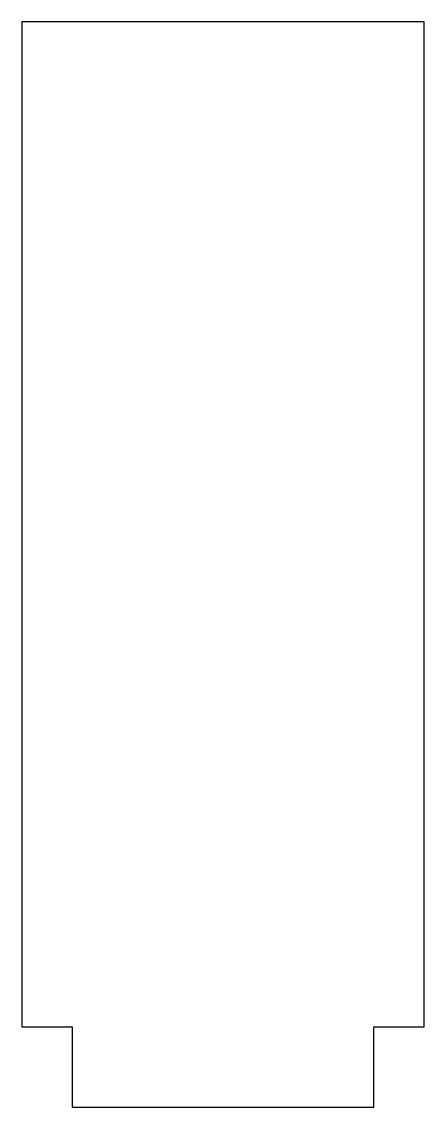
# Model space of a CAD drawing. Header units: centimetres. Extents: x -0.16 to 1.84, y -4.64 to 0.76.
import ezdxf

# ---------------------------------------------------------------- set-up
doc = ezdxf.new("R2010")
doc.units = ezdxf.units.CM

msp = doc.modelspace()

# ---------------------------------------------------------------- linework, layer by layer
msp.add_lwpolyline([(1.5944, -4.6377), (1.5944, -4.2377), (1.8444, -4.2377), (1.8444, 0.7623), (-0.1556, 0.7623), (-0.1556, -4.2377), (0.0944, -4.2377), (0.0944, -4.6377)], close=True)

doc.saveas('drawing.dxf')
